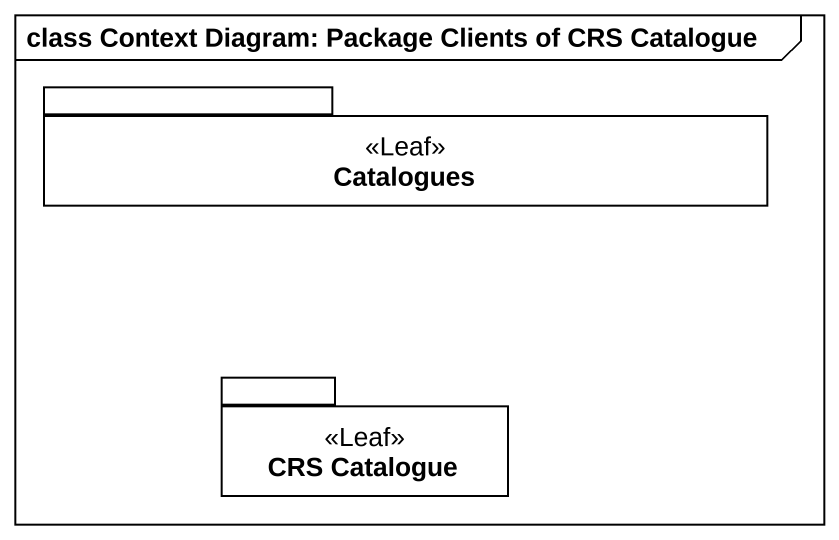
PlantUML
@startuml
mainframe class Context Diagram: Package Clients of CRS Catalogue
package Catalogues <<Leaf>> {
}
package "CRS Catalogue" as CRS_Catalogue <<Leaf>> {
}
@enduml
